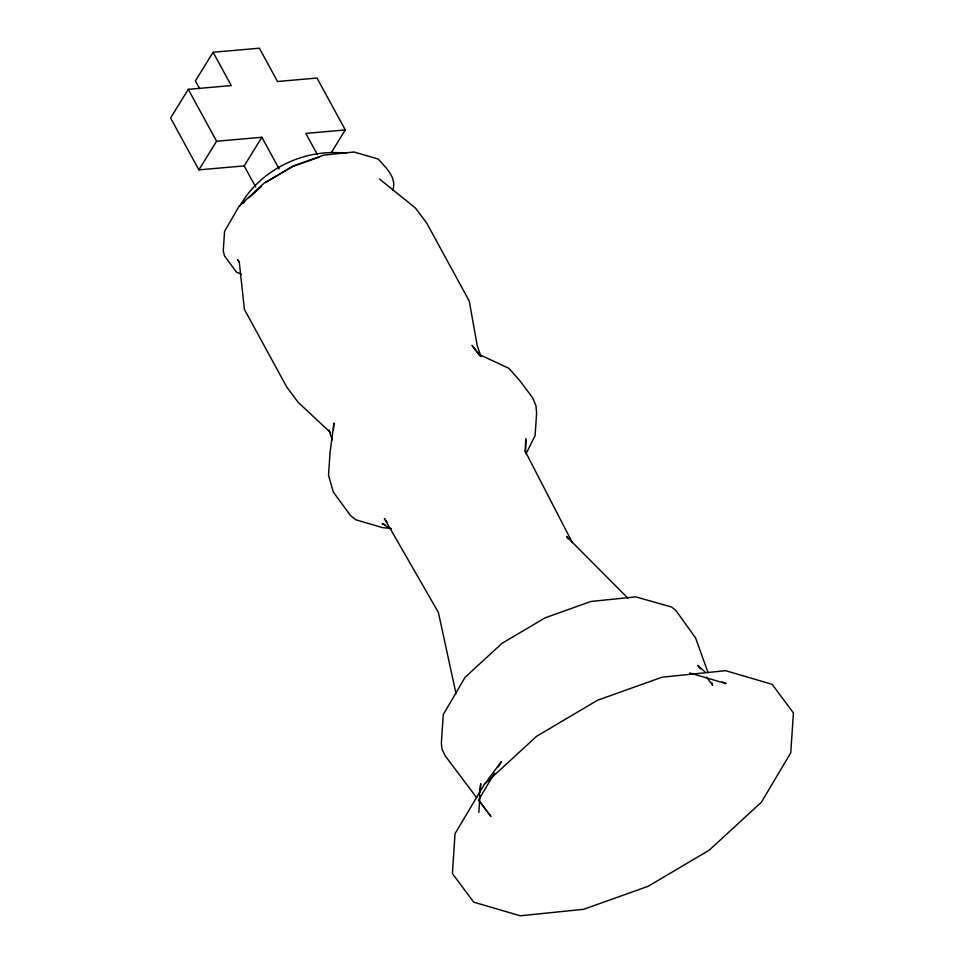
<?xml version="1.0" encoding="UTF-8"?>
<svg xmlns="http://www.w3.org/2000/svg" width="964" height="964" viewBox="0 0 964 964"><rect width="100%" height="100%" fill="white"/><g stroke="black" fill="none" stroke-linecap="round" stroke-linejoin="round"><path stroke-width="1.45" d="M525.898 438.596L525.597 451.996L572.351 542.636M333.484 430.113L333.954 423.076L330.025 452.743L328.519 475.264L333.327 492.062L350.45 515.523L356.053 519.873L382.347 527.585L391.227 528.537M392.709 190.607C397.156 177.472 385.974 167.905 378.189 159.036L353.969 151.999L323.759 155.108L293.044 166.061L264.003 183.244L239.18 206.067L224.552 231.396L223.274 250.712L224.455 255.809L236.469 272.089L241.205 274.198M478.831 812.411L479.988 795.155M480.18 792.288L480.747 783.66L479.192 794.722M525.006 452.044L525.802 440.09M526.007 453.911L535.116 435.547L536.611 413.026L535.972 405.736L532.827 398.108L520.379 381.37L509.076 368.417L479.433 354.559L472.011 345.341L479.795 355.812M239.988 205.874C260.111 169.556 304.901 147.974 345.968 153.372M484.434 784.25L455.044 833.667L452.393 873.541L473.686 902.147L520.235 915.8L583.678 909.293L648.218 886.265L709.203 850.176L761.379 802.241L790.757 752.812L793.42 712.938L772.128 684.332L725.579 670.679L662.135 677.186L597.596 700.213L536.599 736.303L484.434 784.25L501.364 761.644L498.304 766.802M478.409 800.253L494.472 773.224M331.447 152.336L345.305 129.935L316.999 78.036L277.524 81.506L259.364 48.2L213.116 52.261L231.276 85.567L188.293 89.351L170.58 117.97L198.885 169.869L244.169 165.892L261.871 137.274L279.126 168.917M213.116 52.261L195.415 80.892L199.608 88.568M198.885 169.869L216.587 141.25L261.871 137.274M242.615 203.657L244.796 201.645M249.182 197.62L261.22 186.57M265.594 182.545L292.454 166.652L319.53 156.987M345.305 129.935L305.817 133.406L317.325 154.505M384.925 524.488L382.142 523.669L390.733 528.862M689.706 672.956L726.061 683.621L722.217 681.849M379.539 179.051L415.508 208.103L426.907 223.407L469.227 301.033L477.288 345.811L481.06 356.764M705.19 672.149L697.864 665.449L700.466 668.944M330.58 432.631L298.117 402.289L286.718 386.986L244.398 309.36L239.265 262.051L237.686 259.846L239.265 262.051M627.853 598.114L566.567 536.502L568.278 538.804M476.578 797.553L445.199 755.884L441.982 749.1L441.355 743.256L443.271 714.541L465.142 677.234L502.063 643.313L545.214 617.779L590.884 601.476L635.77 596.873L671.571 607.019L676.017 610.61L695.586 637.975L708.034 672.583M479.277 801.096L490.929 816.46L478.783 800.132M706.54 677.114L712.625 685.271L711.601 682.452M387.022 522.066L384.371 518.512L438.367 612.369L456.032 693.719M244.169 165.892L255.665 186.992M188.293 89.351L216.587 141.25M328.989 429.968L332.267 439.946"/></g></svg>
